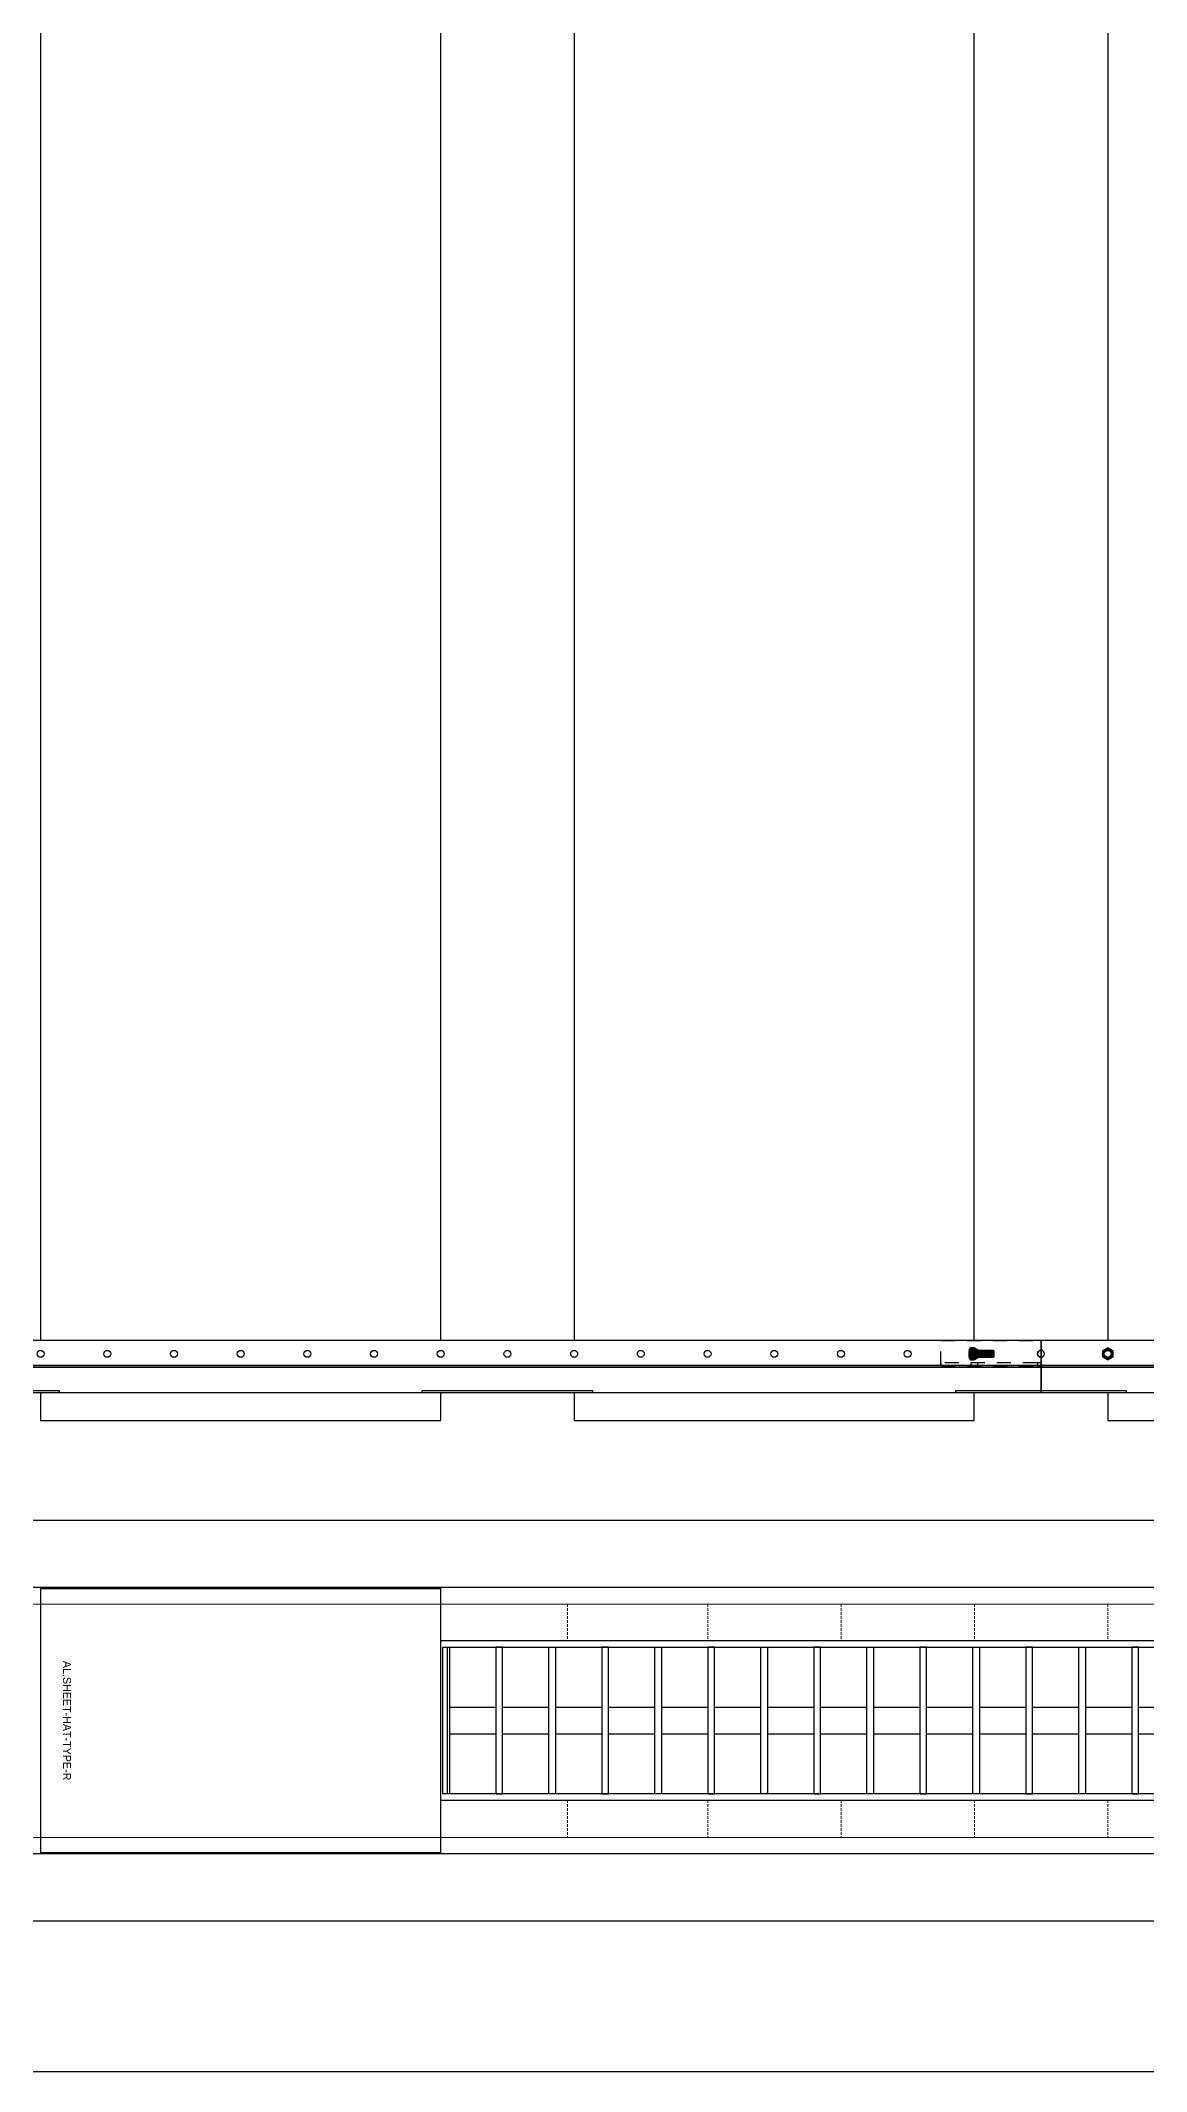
# Model space of a CAD drawing. Header units: millimetres. Extents: x -962357 to -591296, y -223672 to 59420.
# Drawn here: x -757730 to -756901, y -179329 to -177807 of the extents above; entities that cross this region are included whole.
import ezdxf
from ezdxf.enums import TextEntityAlignment as Align

# ---------------------------------------------------------------- set-up
doc = ezdxf.new("R2010")
doc.units = ezdxf.units.MM
doc.linetypes.add('DPA_Hidden 50', pattern=[3, 2, -1])
doc.linetypes.add('TA_HL_003.00000', pattern=[19.5, 10.65, -8.85])
for name, color, linetype in [('000 - H A T C H', 8, 'Continuous'), ('000 - WIPEOUT', 250, 'Continuous'), ('001 - ASCESSORIES', 251, 'Continuous'), ('A04_TUBE SERIES', 2, 'Continuous'), ('A11_ALU.SOLID SHEET', 2, 'Continuous')]:
    doc.layers.add(name, color=color, linetype=linetype)
doc.layers.add('A-GLAZ-CURT', color=2, linetype='Continuous', lineweight=9)
pattern_1 = [(110, (-0.5, 0), (-0.93969, -0.34202), []), (110, (-0.2012, 0.6409), (-0.93969, -0.34202), [1.25, -0.25, 0, -0.25])]

# ---------------------------------------------------------------- blocks, each defined once
blk = doc.blocks.new('*U4626')
at = {"layer": 'A11_ALU.SOLID SHEET', "color": 0}
blk.add_lwpolyline([(300, -98.8), (300, 98.8), (0, 98.8), (0, -98.8)], close=True, dxfattribs=at)
at = {"layer": 'Defpoints', "color": 250}
blk.add_point((0, 0), dxfattribs=at)
blk.add_text('AL.SHEET-HAT-TYPE-R', height=6, rotation=270, dxfattribs=at).set_placement((15, 0), align=Align.BOTTOM_CENTER)
blk = doc.blocks.new('*U4621')
at = {"color": 1}
blk.add_wipeout([(600, -60), (-600, -60), (-600, 60), (600, 60)], dxfattribs=at).dxf.layer = '000 - WIPEOUT'
at = {"layer": '001 - ASCESSORIES', "color": 0}
blk.add_lwpolyline([(600, -60), (-600, -60), (-600, 60), (600, 60)], close=True, dxfattribs=at)
at = {"layer": '001 - ASCESSORIES'}
for points in [[(-593.5, -55), (-598.5, -55), (-598.5, 55), (-593.5, 55)], [(595, -55), (-595, -55), (-595, 55), (595, 55)], [(-558.8, -55), (-553.8, -55), (-553.8, 55), (-558.8, 55)], [(-514, -55), (-519, -55), (-519, 55), (-514, 55)], [(-479.3, -55), (-474.3, -55), (-474.3, 55), (-479.3, 55)], [(-434.6, -55), (-439.6, -55), (-439.6, 55), (-434.6, 55)], [(-399.8, -55), (-394.8, -55), (-394.8, 55), (-399.8, 55)], [(-355.1, -55), (-360.1, -55), (-360.1, 55), (-355.1, 55)], [(-320.4, -55), (-315.4, -55), (-315.4, 55), (-320.4, 55)], [(-275.6, -55), (-280.6, -55), (-280.6, 55), (-275.6, 55)], [(-240.9, -55), (-235.9, -55), (-235.9, 55), (-240.9, 55)], [(-196.2, -55), (-201.2, -55), (-201.2, 55), (-196.2, 55)], [(-161.4, -55), (-156.4, -55), (-156.4, 55), (-161.4, 55)], [(-116.7, -55), (-121.7, -55), (-121.7, 55), (-116.7, 55)], [(-82, -55), (-77, -55), (-77, 55), (-82, 55)], [(-37.2, -55), (-42.2, -55), (-42.2, 55), (-37.2, 55)], [(-2.5, -55), (2.5, -55), (2.5, 55), (-2.5, 55)], [(42.2, -55), (37.2, -55), (37.2, 55), (42.2, 55)], [(77, -55), (82, -55), (82, 55), (77, 55)], [(121.7, -55), (116.7, -55), (116.7, 55), (121.7, 55)], [(156.4, -55), (161.4, -55), (161.4, 55), (156.4, 55)], [(201.2, -55), (196.2, -55), (196.2, 55), (201.2, 55)], [(235.9, -55), (240.9, -55), (240.9, 55), (235.9, 55)], [(280.6, -55), (275.6, -55), (275.6, 55), (280.6, 55)], [(315.4, -55), (320.4, -55), (320.4, 55), (315.4, 55)], [(360.1, -55), (355.1, -55), (355.1, 55), (360.1, 55)], [(394.8, -55), (399.8, -55), (399.8, 55), (394.8, 55)], [(439.6, -55), (434.6, -55), (434.6, 55), (439.6, 55)], [(474.3, -55), (479.3, -55), (479.3, 55), (474.3, 55)], [(519, -55), (514, -55), (514, 55), (519, 55)], [(553.8, -55), (558.8, -55), (558.8, 55), (553.8, 55)], [(598.5, -55), (593.5, -55), (593.5, 55), (598.5, 55)]]:
    blk.add_lwpolyline(points, close=True, dxfattribs=at)
for points in [[(-593.5, 10), (-558.8, 10)], [(-553.8, 10), (-519, 10)], [(-514, 10), (-479.3, 10)], [(-474.3, 10), (-439.6, 10)], [(-434.6, 10), (-399.8, 10)], [(-394.8, 10), (-360.1, 10)], [(-355.1, 10), (-320.4, 10)], [(-315.4, 10), (-280.6, 10)], [(-275.6, 10), (-240.9, 10)], [(-235.9, 10), (-201.2, 10)], [(-196.2, 10), (-161.4, 10)], [(-156.4, 10), (-121.7, 10)], [(-116.7, 10), (-82, 10)], [(-77, 10), (-42.2, 10)], [(-37.2, 10), (-2.5, 10)], [(2.5, 10), (37.2, 10)], [(42.2, 10), (77, 10)], [(82, 10), (116.7, 10)], [(121.7, 10), (156.4, 10)], [(161.4, 10), (196.2, 10)], [(201.2, 10), (235.9, 10)], [(240.9, 10), (275.6, 10)], [(280.6, 10), (315.4, 10)], [(320.4, 10), (355.1, 10)], [(360.1, 10), (394.8, 10)], [(399.8, 10), (434.6, 10)], [(439.6, 10), (474.3, 10)], [(479.3, 10), (514, 10)], [(519, 10), (553.8, 10)], [(558.8, 10), (593.5, 10)], [(-593.5, -10), (-558.8, -10)], [(-553.8, -10), (-519, -10)], [(-514, -10), (-479.3, -10)], [(-474.3, -10), (-439.6, -10)], [(-434.6, -10), (-399.8, -10)], [(-394.8, -10), (-360.1, -10)], [(-355.1, -10), (-320.4, -10)], [(-315.4, -10), (-280.6, -10)], [(-275.6, -10), (-240.9, -10)], [(-235.9, -10), (-201.2, -10)], [(-196.2, -10), (-161.4, -10)], [(-156.4, -10), (-121.7, -10)], [(-116.7, -10), (-82, -10)], [(-77, -10), (-42.2, -10)], [(-37.2, -10), (-2.5, -10)], [(2.5, -10), (37.2, -10)], [(42.2, -10), (77, -10)], [(82, -10), (116.7, -10)], [(121.7, -10), (156.4, -10)], [(161.4, -10), (196.2, -10)], [(201.2, -10), (235.9, -10)], [(240.9, -10), (275.6, -10)], [(280.6, -10), (315.4, -10)], [(320.4, -10), (355.1, -10)], [(360.1, -10), (394.8, -10)], [(399.8, -10), (434.6, -10)], [(439.6, -10), (474.3, -10)], [(479.3, -10), (514, -10)], [(519, -10), (553.8, -10)], [(558.8, -10), (593.5, -10)]]:
    blk.add_lwpolyline(points, dxfattribs=at)
blk = doc.blocks.new('*U4647')
blk.add_attdef('EXTR.OVL-LENGTH_', (-25, -59.1), '', height=5)
blk.add_wipeout([(-25, 0), (25, 0), (25, 67400), (-25, 67400)]).dxf.layer = '000 - WIPEOUT'
at = {"layer": 'A04_TUBE SERIES', "color": 0}
blk.add_lwpolyline([(-25, 0), (25, 0), (25, 67400), (-25, 67400)], close=True, dxfattribs=at)
blk = doc.blocks.new('*U4717')
at = {"color": 3}
for points in [[(-1050, -5650), (1050, -5650), (1050, -5950), (-1050, -5950)], [(-1050, -6050), (1050, -6050), (1050, -6350), (-1050, -6350)], [(-1050, -6450), (1050, -6450), (1050, -6750), (-1050, -6750)]]:
    blk.add_wipeout(points, dxfattribs=at).dxf.layer = '000 - WIPEOUT'
at = {"layer": 'A11_ALU.SOLID SHEET', "color": 0, "linetype": 'ByBlock'}
for points in [[(-1050, -5950), (1050, -5950), (1050, -5650), (-1050, -5650)], [(-1050, -6350), (1050, -6350), (1050, -6050), (-1050, -6050)], [(-1050, -6750), (1050, -6750), (1050, -6450), (-1050, -6450)]]:
    blk.add_lwpolyline(points, close=True, dxfattribs=at)
blk = doc.blocks.new('000 - ASSCESSORIES_FAMELINE_GALV.BRACKET_FITTING_Z-PROFILE_HR-02B_TOP_VIEW')
blk.add_wipeout([(-1200, 39), (1200, 39), (1200, 0), (-1200, 0)]).dxf.layer = '000 - WIPEOUT'
at = {"layer": '001 - ASCESSORIES', "linetype": 'ByBlock'}
blk.add_line((1200, 20.2), (-1200, 20.2), dxfattribs=at)
at = {"layer": '001 - ASCESSORIES'}
blk.add_line((1200, 19), (-1200, 19), dxfattribs=at)
at = {"layer": '001 - ASCESSORIES', "color": 0}
blk.add_lwpolyline([(-1200, 39), (-1200, 19), (1200, 19), (1200, 39)], close=True, dxfattribs=at)
at = {"layer": '001 - ASCESSORIES'}
blk.add_lwpolyline([(-1200, 19), (-1200, 0), (1200, 0), (1200, 19)], close=True, dxfattribs=at)
at = {"layer": '001 - ASCESSORIES', "color": 2}
for points in [[(-1200, 1.2), (-1200, 0), (-1135.9, 0), (-1135.9, 1.2)], [(335.9, 1.2), (335.9, 0), (464.1, 0), (464.1, 1.2)], [(735.9, 1.2), (735.9, 0), (864.1, 0), (864.1, 1.2)], [(1135.9, 1.2), (1135.9, 0), (1200, 0), (1200, 1.2)]]:
    blk.add_lwpolyline(points, close=True, dxfattribs=at)
at = {"layer": '001 - ASCESSORIES'}
for centre in [(-1150, 29), (450, 29), (500, 29), (550, 29), (600, 29), (650, 29), (700, 29), (750, 29), (800, 29), (850, 29), (900, 29), (950, 29), (1000, 29), (1050, 29), (1100, 29), (1150, 29)]:
    blk.add_circle(centre, 2.6, dxfattribs=at)
for centre, start, end in [((-1200, 29), 270, 90), ((1200, 29), 90, 270)]:
    blk.add_arc(centre, 2.6, start, end, dxfattribs=at)
blk = doc.blocks.new('000 - ASSCESSORIES_FAMELINE_GALV._SPICE-FOR_HR-02B_TOP_VIEW')
at = {"layer": '001 - ASCESSORIES', "linetype": 'ByBlock'}
blk.add_lwpolyline([(-75, 6.8), (75, 6.8), (75, 8.8), (-75, 8.8)], close=True, dxfattribs=at)
at = {"layer": '001 - ASCESSORIES', "color": 0, "linetype": 'ByBlock'}
blk.add_lwpolyline([(-75, 8.8), (75, 8.8), (75, -10), (-75, -10)], close=True, dxfattribs=at)
at = {"layer": '001 - ASCESSORIES', "color": 1}
for points in [[(-57.6, 6.8), (-42.4, 6.8), (-42.4, 8.8), (-57.6, 8.8)], [(-2.6, 6.8), (2.6, 6.8), (2.6, 8.8), (-2.6, 8.8)], [(47.4, 6.8), (52.6, 6.8), (52.6, 8.8), (47.4, 8.8)]]:
    blk.add_lwpolyline(points, close=True, dxfattribs=at)
blk.add_lwpolyline([(-55, -2.6), (-45, -2.6, 1), (-45, 2.6), (-55, 2.6, 1)], format="xyb", close=True, dxfattribs=at)
at = {"layer": '001 - ASCESSORIES'}
for centre in [(0, 0), (50, 0)]:
    blk.add_circle(centre, 2.6, dxfattribs=at)
blk = doc.blocks.new('*U4659')
at = {"layer": '001 - ASCESSORIES', "color": 0, "linetype": 'ByBlock'}
blk.add_blockref('000 - ASSCESSORIES_FAMELINE_GALV._SPICE-FOR_HR-02B_TOP_VIEW', (0, 0), dxfattribs=at)
blk = doc.blocks.new('*U4682')
at = {"color": 1}
for p, q in [((-3.5, 3.5), (3.5, 3.5)), ((-3.5, 0), (3.5, 0))]:
    blk.add_line(p, q, dxfattribs=at)
at = {"color": 0}
for points in [[(-2.3, 3.2, 0.249855), (-4.6, 3.2), (-4.6, 0.3, 0.249855), (-2.3, 0.3)], [(2.3, 3.2, 0.062432), (0, 3.5, 0.062432), (-2.3, 3.2), (-2.3, 0.3, 0.061701), (0, 0, 0.061701), (2.3, 0.3)], [(4.6, 3.2, 0.249855), (2.3, 3.2), (2.3, 0.3, 0.249855), (4.6, 0.3)]]:
    blk.add_lwpolyline(points, format="xyb", close=True, dxfattribs=at)
blk = doc.blocks.new('*U4688')
at = {"layer": '000 - H A T C H'}
h = blk.add_hatch(dxfattribs=at)
h.set_pattern_fill('ANSI35', color=8, scale=4, angle=65)
h.set_pattern_definition(pattern_1)
h.paths.add_polyline_path([(0, -2.5), (14.5, -2.5), (14.5, 2.5), (0, 2.5)])
at = {"color": 8}
blk.add_line((14.5, -2.5), (14.5, 2.5), dxfattribs=at)
at = {"color": 1}
blk.add_lwpolyline([(14.5, 2.5), (0, 2.5), (0, -2.5), (14.5, -2.5), (15, -2), (15, 2)], close=True, dxfattribs=at)
blk = doc.blocks.new('*U4699')
at = {"layer": '000 - H A T C H'}
h = blk.add_hatch(color=250, dxfattribs=at)
h.dxf.hatch_style = 1
edge = h.paths.add_edge_path()
edge.add_line((-0.3, -4.6), (-3.2, -4.6))
edge.add_arc((-1, -3.5), 2.45, 180, 208.0569, ccw=False)
edge.add_line((-3.5, -3.5), (-3.5, 0))
edge.add_arc((5.9, 0), 9.36, 179.9761, 180.0239, ccw=False)
edge.add_line((-3.5, 0), (-3.5, 0))
edge.add_arc((5.9, 0), 9.36, 179.9761, 180.0239, ccw=False)
edge.add_line((-3.5, 0), (-3.5, 3.5))
edge.add_arc((-1, 3.5), 2.45, 151.9431, 180, ccw=False)
edge.add_line((-3.2, 4.6), (-0.3, 4.6))
edge.add_arc((-2.5, 3.5), 2.45, 360, 388.0569, ccw=False)
edge.add_line((0, 3.5), (0, -3.5))
edge.add_arc((-2.5, -3.5), 2.45, 331.9431, 360, ccw=False)
blk.add_blockref('*U4688', (0, 0))
at = {"layer": '001 - ASCESSORIES', "rotation": 90}
blk.add_blockref('*U4682', (0, 0), dxfattribs=at)
blk = doc.blocks.new('*U4663')
at = {"layer": '001 - ASCESSORIES', "color": 0}
blk.add_lwpolyline([(4.6, 0), (2.3, 4), (-2.3, 4), (-4.6, 0), (-2.3, -4), (2.3, -4)], close=True, dxfattribs=at)
at = {"layer": '001 - ASCESSORIES', "color": 8}
blk.add_circle((0, 0), 3.85, dxfattribs=at)
at = {"layer": '001 - ASCESSORIES', "color": 0}
blk.add_circle((0, 0), 2.6, dxfattribs=at)
blk = doc.blocks.new('*U4664')
at = {"layer": '000 - H A T C H'}
h = blk.add_hatch(color=250, dxfattribs=at)
h.dxf.hatch_style = 1
h.paths.add_polyline_path([(4, -2.3), (4, 2.3), (0, 4.6), (-4, 2.3), (-4, -2.3), (0, -4.6)])
h.paths.add_polyline_path([(0, -2.6, -1), (0, 2.6, -1)], flags=16)
at = {"layer": '001 - ASCESSORIES', "color": 0, "rotation": 270}
blk.add_blockref('*U4663', (0, 0), dxfattribs=at)
blk = doc.blocks.new('*U4944')
blk.add_blockref('*U4699', (-5950, -10))
at = {"layer": '001 - ASCESSORIES', "color": 0, "linetype": 'ByBlock'}
blk.add_blockref('000 - ASSCESSORIES_FAMELINE_GALV.BRACKET_FITTING_Z-PROFILE_HR-02B_TOP_VIEW', (-7200, -39), dxfattribs=at)
blk.add_blockref('*U4699', (-6050, -10))
at = {"layer": '001 - ASCESSORIES', "linetype": 'TA_HL_003.00000', "rotation": 180}
blk.add_blockref('*U4659', (-6000, -10), dxfattribs=at)
blk.add_blockref('*U4659', (-6000, -10), dxfattribs=at)
at = {"layer": '001 - ASCESSORIES'}
blk.add_blockref('*U4664', (-6050, -10), dxfattribs=at)
at = {"layer": '001 - ASCESSORIES', "color": 0, "linetype": 'ByBlock'}
blk.add_blockref('000 - ASSCESSORIES_FAMELINE_GALV.BRACKET_FITTING_Z-PROFILE_HR-02B_TOP_VIEW', (-4800, -39), dxfattribs=at)
at = {"layer": '001 - ASCESSORIES'}
blk.add_blockref('*U4664', (-5950, -10), dxfattribs=at)
blk = doc.blocks.new('*U4956')
blk.add_lwpolyline([(27650, -552), (-107450, -552), (-107450, -3555), (27650, -3555)], close=True)
at = {"layer": 'A11_ALU.SOLID SHEET', "color": 1}
blk.add_blockref('*U4626', (-13050, -3292), dxfattribs=at)
blk.add_blockref('*U4621', (-12150, -3292))
at = {"layer": 'A04_TUBE SERIES', "color": 0, "linetype": 'ByBlock', "rotation": 270}
for p in [(-39850, -3167), (-39850, -3417)]:
    blk.add_blockref('*U4647', p, dxfattribs=at)
at = {"layer": 'A11_ALU.SOLID SHEET', "color": 0, "linetype": 'ByBlock', "rotation": 270}
blk.add_blockref('*U4717', (-6300, -2017), dxfattribs=at)
at = {"layer": '001 - ASCESSORIES', "linetype": 'ByBlock'}
blk.add_blockref('*U4944', (-6300, -3007), dxfattribs=at)
blk = doc.blocks.new('DPA_CP_Metal Ceiling Luminaire2 - Linear Luminaire-12404975-4160-01 UPPER PLATFORM LEVEL - REFLECTED CEILING PLAN')
at = {"layer": 'A-GLAZ-CURT'}
for p, q in [((-786932.4, 2701.5), (-786932.4, 2976.5)), ((-786932.4, 2976.5), (-785732.4, 2976.5)), ((-786932.4, 2976.5), (-786932.4, 2701.5)), ((-785732.4, 2976.5), (-786932.4, 2976.5)), ((-786932.4, 2976.5), (-785732.4, 2976.5)), ((-785732.4, 2976.5), (-785732.4, 2701.5)), ((-785732.4, 2701.5), (-785732.4, 2976.5)), ((-786932.4, 2939), (-786932.4, 2701.5)), ((-785732.4, 2939), (-785732.4, 2701.5)), ((-786932.4, 2926.5), (-785732.4, 2926.5)), ((-786932.4, 2751.5), (-785732.4, 2751.5)), ((-785732.4, 2701.5), (-786932.4, 2701.5)), ((-785732.4, 2701.5), (-786932.4, 2701.5)), ((-786932.4, 2701.5), (-785732.4, 2701.5))]:
    blk.add_line(p, q, dxfattribs=at)
at = {"layer": 'A-GLAZ-CURT', "linetype": 'DPA_Hidden 50'}
for p, q in [((-786837.4, 2926.5), (-786837.4, 2751.5)), ((-786732.4, 2926.5), (-786732.4, 2751.5)), ((-786632.4, 2926.5), (-786632.4, 2751.5)), ((-786532.4, 2926.5), (-786532.4, 2751.5)), ((-786432.4, 2926.5), (-786432.4, 2751.5)), ((-786332.4, 2926.5), (-786332.4, 2751.5)), ((-786232.4, 2926.5), (-786232.4, 2751.5)), ((-786132.4, 2926.5), (-786132.4, 2751.5)), ((-786032.4, 2926.5), (-786032.4, 2751.5)), ((-785932.4, 2926.5), (-785932.4, 2751.5)), ((-785827.4, 2926.5), (-785827.4, 2751.5))]:
    blk.add_line(p, q, dxfattribs=at)
blk = doc.blocks.new('DPA_CP_Metal Ceiling Panel1 - Horizontal with Gap-13297912-4160-01 UPPER PLATFORM LEVEL - REFLECTED CEILING PLAN')
at = {"layer": 'A-GLAZ-CURT'}
for p, q in [((-786232.4, 151.5), (-786232.4, 426.5)), ((-786232.4, 151.5), (-786232.4, 426.5)), ((-786232.4, 426.5), (-785932.4, 426.5)), ((-786232.4, 426.5), (-785932.4, 426.5)), ((-786232.4, 151.5), (-786232.4, 426.5)), ((-785932.4, 151.5), (-785932.4, 426.5)), ((-785932.4, 426.5), (-785932.4, 151.5)), ((-785932.4, 426.5), (-785932.4, 151.5)), ((-786232.4, 376.5), (-785932.4, 376.5)), ((-786232.4, 201.5), (-785932.4, 201.5)), ((-786232.4, 151.5), (-785932.4, 151.5)), ((-785932.4, 151.5), (-786232.4, 151.5)), ((-785932.4, 151.5), (-786232.4, 151.5))]:
    blk.add_line(p, q, dxfattribs=at)
blk = doc.blocks.new('*U434')
at = {"layer": 'A11_ALU.SOLID SHEET', "color": 0}
blk.add_lwpolyline([(300, -98.8), (300, 98.8), (0, 98.8), (0, -98.8)], close=True, dxfattribs=at)
at = {"layer": 'Defpoints', "color": 250}
blk.add_point((0, 0), dxfattribs=at)
blk.add_text('AL.SHEET-HAT-TYPE-R', height=6, rotation=270, dxfattribs=at).set_placement((15, 0), align=Align.BOTTOM_CENTER)
blk = doc.blocks.new('*U453')
at = {"color": 1}
blk.add_wipeout([(600, -60), (-600, -60), (-600, 60), (600, 60)], dxfattribs=at).dxf.layer = '000 - WIPEOUT'
at = {"layer": '001 - ASCESSORIES', "color": 0}
blk.add_lwpolyline([(600, -60), (-600, -60), (-600, 60), (600, 60)], close=True, dxfattribs=at)
at = {"layer": '001 - ASCESSORIES'}
for points in [[(-593.5, -55), (-598.5, -55), (-598.5, 55), (-593.5, 55)], [(595, -55), (-595, -55), (-595, 55), (595, 55)], [(-558.8, -55), (-553.8, -55), (-553.8, 55), (-558.8, 55)], [(-514, -55), (-519, -55), (-519, 55), (-514, 55)], [(-479.3, -55), (-474.3, -55), (-474.3, 55), (-479.3, 55)], [(-434.6, -55), (-439.6, -55), (-439.6, 55), (-434.6, 55)], [(-399.8, -55), (-394.8, -55), (-394.8, 55), (-399.8, 55)], [(-355.1, -55), (-360.1, -55), (-360.1, 55), (-355.1, 55)], [(-320.4, -55), (-315.4, -55), (-315.4, 55), (-320.4, 55)], [(-275.6, -55), (-280.6, -55), (-280.6, 55), (-275.6, 55)], [(-240.9, -55), (-235.9, -55), (-235.9, 55), (-240.9, 55)], [(-196.2, -55), (-201.2, -55), (-201.2, 55), (-196.2, 55)], [(-161.4, -55), (-156.4, -55), (-156.4, 55), (-161.4, 55)], [(-116.7, -55), (-121.7, -55), (-121.7, 55), (-116.7, 55)], [(-82, -55), (-77, -55), (-77, 55), (-82, 55)], [(-37.2, -55), (-42.2, -55), (-42.2, 55), (-37.2, 55)], [(-2.5, -55), (2.5, -55), (2.5, 55), (-2.5, 55)], [(42.2, -55), (37.2, -55), (37.2, 55), (42.2, 55)], [(77, -55), (82, -55), (82, 55), (77, 55)], [(121.7, -55), (116.7, -55), (116.7, 55), (121.7, 55)], [(156.4, -55), (161.4, -55), (161.4, 55), (156.4, 55)], [(201.2, -55), (196.2, -55), (196.2, 55), (201.2, 55)], [(235.9, -55), (240.9, -55), (240.9, 55), (235.9, 55)], [(280.6, -55), (275.6, -55), (275.6, 55), (280.6, 55)], [(315.4, -55), (320.4, -55), (320.4, 55), (315.4, 55)], [(360.1, -55), (355.1, -55), (355.1, 55), (360.1, 55)], [(394.8, -55), (399.8, -55), (399.8, 55), (394.8, 55)], [(439.6, -55), (434.6, -55), (434.6, 55), (439.6, 55)], [(474.3, -55), (479.3, -55), (479.3, 55), (474.3, 55)], [(519, -55), (514, -55), (514, 55), (519, 55)], [(553.8, -55), (558.8, -55), (558.8, 55), (553.8, 55)], [(598.5, -55), (593.5, -55), (593.5, 55), (598.5, 55)]]:
    blk.add_lwpolyline(points, close=True, dxfattribs=at)
for points in [[(-593.5, 10), (-558.8, 10)], [(-553.8, 10), (-519, 10)], [(-514, 10), (-479.3, 10)], [(-474.3, 10), (-439.6, 10)], [(-434.6, 10), (-399.8, 10)], [(-394.8, 10), (-360.1, 10)], [(-355.1, 10), (-320.4, 10)], [(-315.4, 10), (-280.6, 10)], [(-275.6, 10), (-240.9, 10)], [(-235.9, 10), (-201.2, 10)], [(-196.2, 10), (-161.4, 10)], [(-156.4, 10), (-121.7, 10)], [(-116.7, 10), (-82, 10)], [(-77, 10), (-42.2, 10)], [(-37.2, 10), (-2.5, 10)], [(2.5, 10), (37.2, 10)], [(42.2, 10), (77, 10)], [(82, 10), (116.7, 10)], [(121.7, 10), (156.4, 10)], [(161.4, 10), (196.2, 10)], [(201.2, 10), (235.9, 10)], [(240.9, 10), (275.6, 10)], [(280.6, 10), (315.4, 10)], [(320.4, 10), (355.1, 10)], [(360.1, 10), (394.8, 10)], [(399.8, 10), (434.6, 10)], [(439.6, 10), (474.3, 10)], [(479.3, 10), (514, 10)], [(519, 10), (553.8, 10)], [(558.8, 10), (593.5, 10)], [(-593.5, -10), (-558.8, -10)], [(-553.8, -10), (-519, -10)], [(-514, -10), (-479.3, -10)], [(-474.3, -10), (-439.6, -10)], [(-434.6, -10), (-399.8, -10)], [(-394.8, -10), (-360.1, -10)], [(-355.1, -10), (-320.4, -10)], [(-315.4, -10), (-280.6, -10)], [(-275.6, -10), (-240.9, -10)], [(-235.9, -10), (-201.2, -10)], [(-196.2, -10), (-161.4, -10)], [(-156.4, -10), (-121.7, -10)], [(-116.7, -10), (-82, -10)], [(-77, -10), (-42.2, -10)], [(-37.2, -10), (-2.5, -10)], [(2.5, -10), (37.2, -10)], [(42.2, -10), (77, -10)], [(82, -10), (116.7, -10)], [(121.7, -10), (156.4, -10)], [(161.4, -10), (196.2, -10)], [(201.2, -10), (235.9, -10)], [(240.9, -10), (275.6, -10)], [(280.6, -10), (315.4, -10)], [(320.4, -10), (355.1, -10)], [(360.1, -10), (394.8, -10)], [(399.8, -10), (434.6, -10)], [(439.6, -10), (474.3, -10)], [(479.3, -10), (514, -10)], [(519, -10), (553.8, -10)], [(558.8, -10), (593.5, -10)]]:
    blk.add_lwpolyline(points, dxfattribs=at)
blk = doc.blocks.new('*U746')
blk.add_attdef('EXTR.OVL-LENGTH_', (-25, -59.1), '', height=5)
blk.add_wipeout([(-25, 0), (25, 0), (25, 67400), (-25, 67400)]).dxf.layer = '000 - WIPEOUT'
at = {"layer": 'A04_TUBE SERIES', "color": 0}
blk.add_lwpolyline([(-25, 0), (25, 0), (25, 67400), (-25, 67400)], close=True, dxfattribs=at)
blk = doc.blocks.new('*U695')
at = {"color": 3}
for points in [[(-1050, -5650), (1050, -5650), (1050, -5950), (-1050, -5950)], [(-1050, -6050), (1050, -6050), (1050, -6350), (-1050, -6350)], [(-1050, -6450), (1050, -6450), (1050, -6750), (-1050, -6750)]]:
    blk.add_wipeout(points, dxfattribs=at).dxf.layer = '000 - WIPEOUT'
at = {"layer": 'A11_ALU.SOLID SHEET', "color": 0, "linetype": 'ByBlock'}
for points in [[(-1050, -5950), (1050, -5950), (1050, -5650), (-1050, -5650)], [(-1050, -6350), (1050, -6350), (1050, -6050), (-1050, -6050)], [(-1050, -6750), (1050, -6750), (1050, -6450), (-1050, -6450)]]:
    blk.add_lwpolyline(points, close=True, dxfattribs=at)
blk = doc.blocks.new('*U670')
at = {"layer": '001 - ASCESSORIES', "color": 0, "linetype": 'ByBlock'}
blk.add_blockref('000 - ASSCESSORIES_FAMELINE_GALV._SPICE-FOR_HR-02B_TOP_VIEW', (0, 0), dxfattribs=at)
blk = doc.blocks.new('*U351')
at = {"color": 1}
for p, q in [((-3.5, 3.5), (3.5, 3.5)), ((-3.5, 0), (3.5, 0))]:
    blk.add_line(p, q, dxfattribs=at)
at = {"color": 0}
for points in [[(-2.3, 3.2, 0.249855), (-4.6, 3.2), (-4.6, 0.3, 0.249855), (-2.3, 0.3)], [(2.3, 3.2, 0.062432), (0, 3.5, 0.062432), (-2.3, 3.2), (-2.3, 0.3, 0.061701), (0, 0, 0.061701), (2.3, 0.3)], [(4.6, 3.2, 0.249855), (2.3, 3.2), (2.3, 0.3, 0.249855), (4.6, 0.3)]]:
    blk.add_lwpolyline(points, format="xyb", close=True, dxfattribs=at)
blk = doc.blocks.new('*U357')
at = {"layer": '000 - H A T C H'}
h = blk.add_hatch(dxfattribs=at)
h.set_pattern_fill('ANSI35', color=8, scale=4, angle=65)
h.set_pattern_definition(pattern_1)
h.paths.add_polyline_path([(0, -2.5), (14.5, -2.5), (14.5, 2.5), (0, 2.5)])
at = {"color": 8}
blk.add_line((14.5, -2.5), (14.5, 2.5), dxfattribs=at)
at = {"color": 1}
blk.add_lwpolyline([(14.5, 2.5), (0, 2.5), (0, -2.5), (14.5, -2.5), (15, -2), (15, 2)], close=True, dxfattribs=at)
blk = doc.blocks.new('*U666')
at = {"layer": '000 - H A T C H'}
h = blk.add_hatch(color=250, dxfattribs=at)
h.dxf.hatch_style = 1
edge = h.paths.add_edge_path()
edge.add_line((-0.3, -4.6), (-3.2, -4.6))
edge.add_arc((-1, -3.5), 2.45, 180, 208.0569, ccw=False)
edge.add_line((-3.5, -3.5), (-3.5, 0))
edge.add_arc((5.9, 0), 9.36, 179.9761, 180.0239, ccw=False)
edge.add_line((-3.5, 0), (-3.5, 0))
edge.add_arc((5.9, 0), 9.36, 179.9761, 180.0239, ccw=False)
edge.add_line((-3.5, 0), (-3.5, 3.5))
edge.add_arc((-1, 3.5), 2.45, 151.9431, 180, ccw=False)
edge.add_line((-3.2, 4.6), (-0.3, 4.6))
edge.add_arc((-2.5, 3.5), 2.45, 360, 388.0569, ccw=False)
edge.add_line((0, 3.5), (0, -3.5))
edge.add_arc((-2.5, -3.5), 2.45, 331.9431, 360, ccw=False)
blk.add_blockref('*U357', (0, 0))
at = {"layer": '001 - ASCESSORIES', "rotation": 90}
blk.add_blockref('*U351', (0, 0), dxfattribs=at)
blk = doc.blocks.new('*U350')
at = {"layer": '001 - ASCESSORIES', "color": 0}
blk.add_lwpolyline([(4.6, 0), (2.3, 4), (-2.3, 4), (-4.6, 0), (-2.3, -4), (2.3, -4)], close=True, dxfattribs=at)
at = {"layer": '001 - ASCESSORIES', "color": 8}
blk.add_circle((0, 0), 3.85, dxfattribs=at)
at = {"layer": '001 - ASCESSORIES', "color": 0}
blk.add_circle((0, 0), 2.6, dxfattribs=at)
blk = doc.blocks.new('*U671')
at = {"layer": '000 - H A T C H'}
h = blk.add_hatch(color=250, dxfattribs=at)
h.dxf.hatch_style = 1
h.paths.add_polyline_path([(4, -2.3), (4, 2.3), (0, 4.6), (-4, 2.3), (-4, -2.3), (0, -4.6)])
h.paths.add_polyline_path([(0, -2.6, -1), (0, 2.6, -1)], flags=16)
at = {"layer": '001 - ASCESSORIES', "color": 0, "rotation": 270}
blk.add_blockref('*U350', (0, 0), dxfattribs=at)
blk = doc.blocks.new('*U654')
blk.add_blockref('*U666', (-5950, -10))
at = {"layer": '001 - ASCESSORIES', "color": 0, "linetype": 'ByBlock'}
blk.add_blockref('000 - ASSCESSORIES_FAMELINE_GALV.BRACKET_FITTING_Z-PROFILE_HR-02B_TOP_VIEW', (-7200, -39), dxfattribs=at)
blk.add_blockref('*U666', (-6050, -10))
at = {"layer": '001 - ASCESSORIES', "linetype": 'TA_HL_003.00000', "rotation": 180}
blk.add_blockref('*U670', (-6000, -10), dxfattribs=at)
blk.add_blockref('*U670', (-6000, -10), dxfattribs=at)
at = {"layer": '001 - ASCESSORIES'}
blk.add_blockref('*U671', (-6050, -10), dxfattribs=at)
at = {"layer": '001 - ASCESSORIES', "color": 0, "linetype": 'ByBlock'}
blk.add_blockref('000 - ASSCESSORIES_FAMELINE_GALV.BRACKET_FITTING_Z-PROFILE_HR-02B_TOP_VIEW', (-4800, -39), dxfattribs=at)
at = {"layer": '001 - ASCESSORIES'}
blk.add_blockref('*U671', (-5950, -10), dxfattribs=at)

msp = doc.modelspace()

# ---------------------------------------------------------------- block references
at = {"layer": 'A-GLAZ-CURT'}
for name, p in [('DPA_CP_Metal Ceiling Luminaire2 - Linear Luminaire-12404975-4160-01 UPPER PLATFORM LEVEL - REFLECTED CEILING PLAN', (28002.5, -181905.5)), ('DPA_CP_Metal Ceiling Panel1 - Horizontal with Gap-13297912-4160-01 UPPER PLATFORM LEVEL - REFLECTED CEILING PLAN', (28502.5, -179355.5)), ('DPA_CP_Metal Ceiling Luminaire2 - Linear Luminaire-12404975-4160-01 UPPER PLATFORM LEVEL - REFLECTED CEILING PLAN', (29502.5, -181905.5))]:
    msp.add_blockref(name, p, dxfattribs=at)

# ---------------------------------------------------------------- next in the draw order: block references
msp.add_blockref('*U4956', (-744680, -175774.4))

# ---------------------------------------------------------------- next in the draw order: linework, layer by layer
msp.add_lwpolyline([(-717030, -176326.4), (-852130, -176326.4), (-852130, -179329.4), (-717030, -179329.4)], close=True)

# ---------------------------------------------------------------- next in the draw order: block references
at = {"layer": 'A11_ALU.SOLID SHEET', "color": 1}
msp.add_blockref('*U434', (-757730, -179066.4), dxfattribs=at)

# ---------------------------------------------------------------- next in the draw order: block references
msp.add_blockref('*U453', (-756830, -179066.4))
at = {"layer": 'A04_TUBE SERIES', "color": 0, "linetype": 'ByBlock', "rotation": 270}
for p in [(-784530, -178941.4), (-784530, -179191.4)]:
    msp.add_blockref('*U746', p, dxfattribs=at)
at = {"layer": 'A11_ALU.SOLID SHEET', "color": 0, "linetype": 'ByBlock', "rotation": 270}
msp.add_blockref('*U695', (-750980, -177791.4), dxfattribs=at)

# ---------------------------------------------------------------- next in the draw order: block references
at = {"layer": '001 - ASCESSORIES', "linetype": 'ByBlock'}
msp.add_blockref('*U654', (-750980, -178781.4), dxfattribs=at)

doc.saveas('drawing.dxf')
